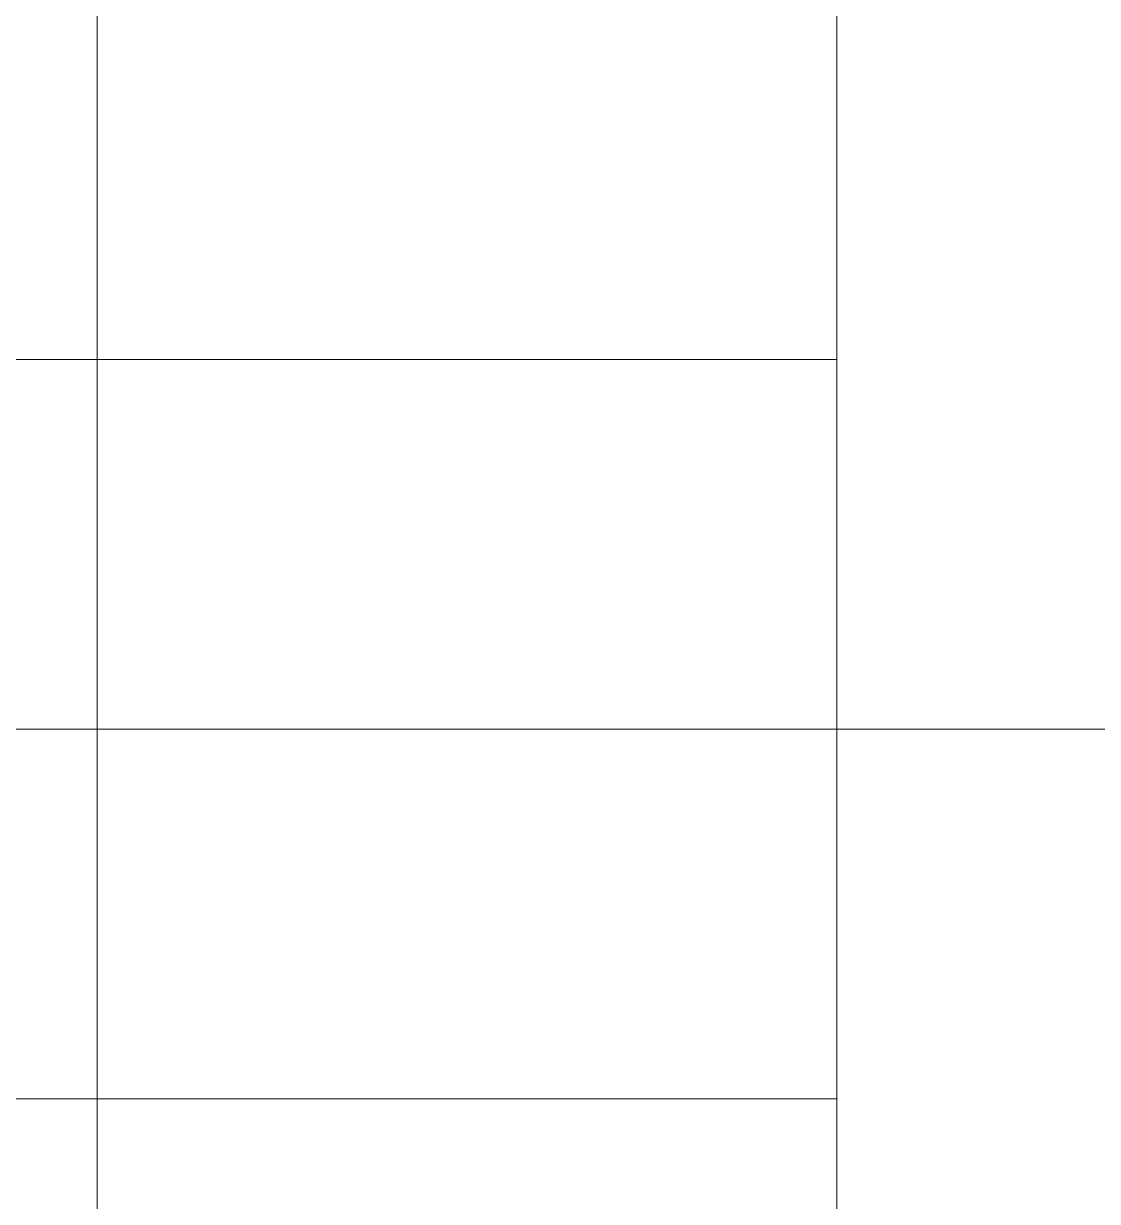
# Model space of a CAD drawing. Header units: millimetres. Extents: x -149347 to 251215, y -2929184 to -2541447.
# Drawn here: x -57522 to -56005, y -2698174 to -2696510 of the extents above; entities that cross this region are included whole.
import ezdxf

# ---------------------------------------------------------------- set-up
doc = ezdxf.new("R2010")
doc.units = ezdxf.units.MM

# ---------------------------------------------------------------- blocks, each defined once
blk = doc.blocks.new('mekteb')
at = {"linetype": 'Continuous', "lineweight": 15}
for p, q in [((126343.3, -1843866.5), (126343.3, -1849366.4)), ((127343.3, -1843866.5), (127343.3, -1849366.4)), ((120843.4, -1847366.4), (127343.3, -1847366.4)), ((120843.4, -1847866.4), (139343.2, -1847866.4)), ((120843.4, -1848366.4), (127343.3, -1848366.4))]:
    blk.add_line(p, q, dxfattribs=at)

msp = doc.modelspace()

# ---------------------------------------------------------------- block references
at = {"lineweight": 15, "xscale": 1.044984502239007, "yscale": 1.044984502239007, "zscale": 1.044984502239007}
msp.add_blockref('mekteb', (-189445.16833, -766515.16798), dxfattribs=at)

doc.saveas('drawing.dxf')
